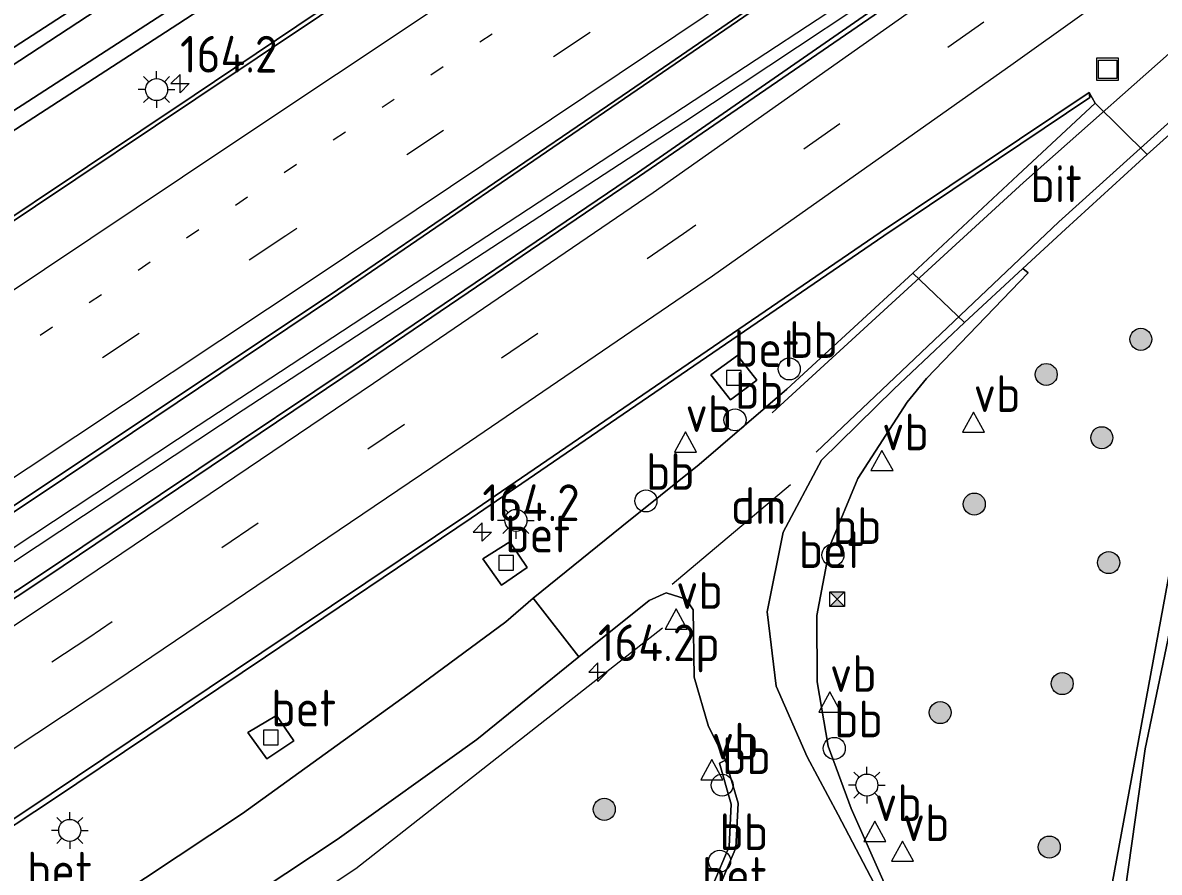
# Model space of a CAD drawing. Extents: x 253736 to 255979, y 477184 to 479215.
# Drawn here: x 255074.7 to 255152.1, y 478150.2 to 478208 of the extents above; entities that cross this region are included whole.
import ezdxf
from ezdxf.enums import TextEntityAlignment as Align

# ---------------------------------------------------------------- set-up
doc = ezdxf.new("R2010")
doc.units = 0
doc.linetypes.add('13strp', pattern=[4, 1, -3])
doc.linetypes.add('39strp', pattern=[12, 3, -9])
for name, color, linetype, lineweight in [('af-bs-rasterhekwerk', 8, 'hekwerk', 18), ('as-bs-kilometr', 8, 'Continuous', 18), ('bp-b5-bomenstruiken', 8, 'Continuous', 18), ('bp-b5-grasland', 8, 'Continuous', 18), ('bp-bs-boom', 8, 'Continuous', 18), ('gr-bs-geleiderail', 8, 'geleiderail', 18), ('gw-bs-insteekwatergang', 8, 'Continuous', 18), ('gw-bs-teenlijn', 8, 'Continuous', 18), ('mk-bs-13streep 0.45', 8, '13strp', 18), ('mk-bs-39streep 0.15', 8, '39strp', 18), ('mk-bs-haaientd', 8, 'haaitd', 18), ('mk-bs-streep 0.15', 8, 'Continuous', 18), ('og-b5-water', 8, 'Continuous', 18), ('og-bs-inrichtingselement', 8, 'Continuous', 18), ('og-bs-terreinafscheiding', 8, 'Continuous', 18), ('vh-b5-verh_soort', 8, 'Continuous', 18), ('vh-bs-band', 8, 'Continuous', 18), ('wh-bs-kolk', 8, 'Continuous', 18), ('wh-bs-waterlijn', 8, 'Continuous', 18), ('wm-bs-lichtmast', 8, 'Continuous', 18), ('wm-bs-overig', 8, 'Continuous', 18), ('wm-bs-verkeersbord', 8, 'Continuous', 18)]:
    doc.layers.add(name, color=color, linetype=linetype, lineweight=lineweight)
doc.styles.add('rtw_iso', font='isocp.shx')
doc.linetypes.add('geleiderail', pattern='A,2,-1,[175,RTW.shx,S=0.5,R=0,X=0,Y=0],-1', length=4)
doc.linetypes.add('haaitd', pattern='A,0,-0.25,[25,RTW.shx,S=0.1,R=180,X=0,Y=0],-0.75', length=1)
doc.linetypes.add('hekwerk', pattern='A,7,-1.5,[1,RTW.shx,S=0.75,R=0,X=0,Y=0],-1.5', length=10)

# ---------------------------------------------------------------- blocks, each defined once
blk = doc.blocks.new('verkeersbord')
for p, q in [((0, 0.75), (-0.75, -0.625)), ((0.75, -0.625), (0, 0.75)), ((-0.75, -0.625), (0.75, -0.625))]:
    blk.add_line(p, q)
blk = doc.blocks.new('dtbattr')
at = {"style": 'rtw_iso'}
blk.add_attdef('TAG', (0.591, 0.868), '', height=2.5, dxfattribs=at)
blk = doc.blocks.new('kolk')
blk.add_lwpolyline([(-0.5, -0.5), (0.5, -0.5), (0.5, 0.5), (-0.5, 0.5)], close=True)
blk = doc.blocks.new('camera')
h = blk.add_hatch(color=256)
h.paths.add_polyline_path([(0.5, 0.5), (-0.5, 0.5), (0, 0)])
h.paths.add_polyline_path([(0, 0), (-0.5, -0.5), (0.5, -0.5)])
for p, q in [((-0.5, 0.5), (0.5, -0.5)), ((0.5, 0.5), (-0.5, -0.5))]:
    blk.add_line(p, q)
blk.add_lwpolyline([(-0.5, 0.5), (0.5, 0.5), (0.5, -0.5), (-0.5, -0.5)], close=True)
blk = doc.blocks.new('dtb')
blk.add_circle((0, 0), 0.75)
blk = doc.blocks.new('put')
for p, q in [((0.75, 0.75), (-0.75, 0.75)), ((-0.75, 0.75), (-0.75, -0.75)), ((0.75, -0.75), (0.75, 0.75)), ((-0.75, -0.75), (0.75, -0.75))]:
    blk.add_line(p, q)
blk.add_lwpolyline([(-0.625, 0.625), (0.625, 0.625), (0.625, -0.625), (-0.625, -0.625)], close=True)
blk = doc.blocks.new('RW1 Buren totaal_ACAD_1_FMEBLOCK121')
at = {"layer": 'bp-b5-grasland'}
blk.add_polyline3d([(44.309, 31.683, 24.465), (54.65, 38.49, 24.444), (69.078, 48.182, 24.484), (83.071, 57.615, 24.526), (111.178, 76.844, 24.542), (125.204, 86.247, 24.566), (125.145, 86.6, 24.641), (125.562, 85.857, 24.596), (120.294, 80.967, 24.493), (113.146, 74.298, 24.438), (104.567, 66.409, 24.409), (98.612, 61.275, 24.394), (93.333, 57.054, 24.377), (87.307, 52.186, 24.369), (85.448, 50.572, 24.377), (78.767, 45.641, 24.329), (67.501, 37.519, 24.236), (45.444, 22.913, 24.236)], dxfattribs=at)
for points in [[(99.388, 67.375, 24.296), (100.738, 65.67, 24.308), (102.516, 67.01, 24.335), (101.22, 68.692, 24.335)], [(83.875, 54.862, 24.233), (85.144, 53.069, 24.218), (86.89, 54.269, 24.209), (85.7, 56.017, 24.218)], [(67.876, 43.038, 24.143), (69.167, 41.245, 24.134), (70.997, 42.48, 24.149), (69.832, 44.184, 24.134)]]:
    blk.add_polyline3d(points, close=True, dxfattribs=at)
blk = doc.blocks.new('RW1 Buren totaal_ACAD_1_FMEBLOCK130')
at = {"layer": 'bp-b5-grasland'}
blk.add_polyline3d([(60.593, 40.107, 24.766), (75.26, 119.716, 24.626), (107.959, 149.309, 26.648), (95.109, 137.297, 24.335), (92.422, 134.924, 24.377), (90.604, 133.376, 24.473), (87.45, 130.325, 24.557), (85.302, 127.523, 24.56), (82.439, 123.385, 24.626), (80.034, 119.576, 24.656), (77.594, 115.206, 24.71), (75.849, 110.835, 24.71), (74.195, 106.26, 24.722), (73.132, 102.93, 24.794), (69.707, 86.495, 24.803), (68.12, 75.212, 24.821)], dxfattribs=at)
blk = doc.blocks.new('RW1 Buren totaal_ACAD_1_FMEBLOCK153')
at = {"layer": 'bp-b5-grasland'}
for points in [[(100.103, 63.431, 24.918), (81.722, 50.637, 24.912), (61.115, 36.363, 24.872), (41.75, 23.255, 24.85), (20.732, 9.187, 24.823), (2.428, -2.944, 24.795), (-19.684, -17.607, 24.762)], [(-22.091, -13.747, 24.719), (0.318, 1.1, 24.749), (20.649, 14.602, 24.766), (40.339, 27.837, 24.82), (60.663, 41.703, 24.825), (79.855, 54.857, 24.864), (95.985, 66.195, 24.891), (107.296, 74.218, 24.848)]]:
    blk.add_polyline3d(points, dxfattribs=at)
blk = doc.blocks.new('RW1 Buren totaal_ACAD_1_FMEBLOCK163')
at = {"layer": 'bp-b5-grasland'}
for points in [[(52.995, 81.43, 24.859), (76.361, 54.548, 25.018), (87.31, 40.713, 24.796), (91.223, 35.732, 24.622), (93.543, 31.893, 24.448), (94.067, 29.597, 24.361), (94.1, 27.85, 24.358), (93.81, 26.139, 24.361), (93.008, 24.557, 24.352), (91.643, 22.981, 24.34), (84.01, 18.562, 24.229), (58.821, 2.196, 24.229), (27.152, -18.324, 24.103), (-4.604, -38.482, 24.016), (-32.999, -57.185, 24.019)], [(-24.481, -48.27, 22.15), (-1.172, -33.533, 22.15), (24.337, -17.001, 22.15), (51.337, 0.695, 22.153), (79.146, 19.119, 22.177), (88.65, 25.347, 22.177), (89.541, 26.09, 22.177), (90.348, 27.067, 22.174), (90.751, 28.099, 22.174), (90.712, 29.215, 22.174), (90.376, 30.105, 22.21), (89.705, 31.437, 22.222), (87.966, 33.957, 22.285), (71.451, 53.805, 22.309), (53.212, 75.212, 22.309)], [(45.679, 82.181, 22.306), (63.341, 61.712, 22.309), (84.424, 36.284, 22.36), (86.885, 33.446, 22.342), (88.132, 32.386, 22.339), (89.203, 30.941, 22.33), (89.692, 29.808, 22.324), (89.678, 28.448, 22.312), (89.144, 27.223, 22.303), (88.22, 26.168, 22.276), (84.503, 23.753, 22.264), (58.15, 6.21, 22.222), (33.953, -9.589, 22.213), (-8.372, -37.012, 22.207), (-21.538, -45.23, 22.18)]]:
    blk.add_polyline3d(points, dxfattribs=at)
blk = doc.blocks.new('RW1 Buren totaal_ACAD_1_FMEBLOCK164')
at = {"layer": 'bp-b5-grasland'}
for points in [[(96.833, 87.31, 24.838), (124.671, 55.377, 24.913), (129.33, 49.876, 24.919), (142.645, 32.168, 24.712), (143.1, 26.17, 24.424), (141.64, 23.462, 24.376), (85.986, -12.852, 24.238), (56.214, -32.125, 24.154), (33.755, -46.165, 24.163)], [(15.233, -57.233, 24.019), (43.628, -38.53, 24.016), (75.385, -18.372, 24.103), (107.054, 2.148, 24.229), (132.242, 18.514, 24.229), (139.875, 22.933, 24.34), (141.24, 24.509, 24.352), (142.042, 26.091, 24.361), (142.332, 27.802, 24.358), (142.299, 29.549, 24.361), (141.775, 31.845, 24.448), (139.455, 35.684, 24.622), (135.543, 40.665, 24.796), (124.593, 54.5, 25.018), (101.227, 81.382, 24.859)]]:
    blk.add_polyline3d(points, dxfattribs=at)
blk = doc.blocks.new('RW1 Buren totaal_ACAD_1_FMEBLOCK187')
at = {"layer": 'bp-b5-grasland'}
for points in [[(131.478, 24.864, 24.44), (108.061, 8.229, 24.481), (88.847, -4.729, 24.465), (59.498, -24.47, 24.431), (37.609, -39.083, 24.406), (19.077, -51.366, 24.37), (-5.291, -67.606, 24.315)], [(6.163, -52.954, 24.163), (28.622, -38.914, 24.154), (58.394, -19.641, 24.238), (114.048, 16.673, 24.376), (115.508, 19.381, 24.424), (115.053, 25.379, 24.712), (101.738, 43.087, 24.919), (97.079, 48.588, 24.913), (69.241, 80.521, 24.838)]]:
    blk.add_polyline3d(points, dxfattribs=at)
blk = doc.blocks.new('dtbattr-l')
at = {"style": 'rtw_iso'}
blk.add_attdef('TAG', (0, 0), '', height=2.5, dxfattribs=at)
blk = doc.blocks.new('boom')
blk.add_hatch(color=256).paths.add_polyline_path([(-0.75, 0, 1), (0.75, 0, 1)])
blk.add_circle((0, 0), 0.75)
blk = doc.blocks.new('lantaarnpaal')
for p, q in [((-0.884, 0.884), (-0.53, 0.53)), ((0, 0.75), (0, 1.25)), ((0.53, 0.53), (0.884, 0.884)), ((-0.75, 0), (-1.25, 0)), ((0.75, 0), (1.25, 0)), ((-0.53, -0.53), (-0.884, -0.884)), ((0, -0.75), (0, -1.25)), ((0.53, -0.53), (0.884, -0.884))]:
    blk.add_line(p, q)
blk.add_circle((0, 0), 0.75)
blk = doc.blocks.new('dtbattr-r')
at = {"style": 'rtw_iso'}
blk.add_attdef('TAG', text='', height=2.5, dxfattribs=at).set_placement((0, 0), align=Align.MIDDLE_CENTER)
blk = doc.blocks.new('RW1 Buren totaal_ACAD_1_FMEBLOCK893')
at = {"layer": 'vh-b5-verh_soort'}
blk.add_polyline3d([(96.486, 90.929, 24.484), (97.664, 93.706, 24.475), (97.822, 96.747, 24.476), (96.95, 99.678, 24.468), (95.794, 101.981, 24.486), (94.824, 105.323, 24.517), (94.762, 109.909, 24.498), (94.28, 110.632, 24.502), (92.913, 111.073, 24.486), (91.773, 110.553, 24.466), (86.981, 106.718, 24.454), (83.873, 110.714, 24.369), (89.899, 115.581, 24.377), (95.178, 119.803, 24.394), (101.133, 124.937, 24.409), (109.712, 132.826, 24.438), (113.223, 129.475, 24.503), (108.415, 124.927, 24.483), (103.507, 120.102, 24.473), (100.879, 115.188, 24.434), (99.807, 109.785, 24.41), (100.412, 104.719, 24.402), (102.525, 99.917, 24.373), (104.639, 95.959, 24.366), (107.318, 90.855, 24.361)], dxfattribs=at)
blk = doc.blocks.new('hecto')
for p, q in [((0, 0.625), (-0.625, 0)), ((0, -0.625), (0, 0.625)), ((-0.625, 0), (0.625, 0)), ((0.625, 0), (0, -0.625))]:
    blk.add_line(p, q)
blk = doc.blocks.new('Deel_d28hz')
at = {"layer": 'af-bs-rasterhekwerk'}
for points in [[(254950.206, 478125.858, 24.193), (254956.451, 478122.659, 24.178), (254980.403, 478139.231, 24.064), (255008.017, 478158.218, 24.022), (255033.018, 478174.641, 24.163), (255055.477, 478188.681, 24.154), (255085.249, 478207.954, 24.238), (255140.903, 478244.268, 24.376), (255142.363, 478246.976, 24.424), (255141.908, 478252.974, 24.712), (255128.593, 478270.682, 24.919), (255123.934, 478276.183, 24.913), (255096.096, 478308.116, 24.838), (255089.75, 478317.925, 24.895), (255086.247, 478318.953, 24.886), (255081.714, 478315.117, 24.511), (255078.569, 478314.619, 24.457), (255062.466, 478331.506, 24.367), (255058.675, 478336.024, 24.433), (255045.958, 478352.932, 24.436), (255029.876, 478374.598, 24.535), (255032.83, 478376.709, 24.613), (255023.719, 478388.803, 24.763)], [(255141.987, 478112.241, 24.766), (255156.654, 478191.85, 24.626), (255189.353, 478221.443, 26.648)], [(255118.226, 478166.834, 24.369), (255097.356, 478150.46, 24.267), (254987.221, 478077.356, 24.217), (254977.077, 478064.379, 24.253), (254973.673, 478058.132, 24.34), (254975.275, 478054.254, 24.32)]]:
    blk.add_polyline3d(points, dxfattribs=at)
at = {"layer": 'bp-b5-bomenstruiken'}
blk.add_polyline3d([(255149.514, 478147.346, 24.821), (255151.101, 478158.629, 24.803), (255154.526, 478175.064, 24.794)], dxfattribs=at)
at = {"layer": 'bp-b5-grasland'}
for points in [[(255156.654, 478191.85, 24.626), (255141.987, 478112.241, 24.766)], [(255133.414, 478149.297, 24.343), (255131.071, 478154.564, 24.347), (255129.527, 478158.814, 24.348), (255128.767, 478163.187, 24.321), (255128.746, 478167.699, 24.326), (255129.648, 478172.488, 24.359), (255131.545, 478177.022, 24.396), (255134.89, 478182.218, 24.436), (255136.208, 478183.839, 24.457), (255143.121, 478191.034, 24.466), (255142.76, 478191.312, 24.496), (255145.684, 478194.005, 24.49), (255151.24, 478199.083, 24.521), (255157.953, 478205.099, 24.557)], [(255082.175, 478143.252, 24.344), (255096.084, 478152.458, 24.356), (255105.602, 478159.278, 24.41), (255112.547, 478164.897, 24.454), (255117.339, 478168.732, 24.466), (255118.479, 478169.252, 24.486), (255119.846, 478168.811, 24.502), (255120.328, 478168.088, 24.498), (255120.39, 478163.502, 24.517), (255121.36, 478160.16, 24.486), (255122.516, 478157.857, 24.468), (255122.11, 478157.658, 24.606), (255122.92, 478154.866, 24.594), (255122.776, 478151.991, 24.566), (255121.664, 478149.343, 24.555)]]:
    blk.add_polyline3d(points, dxfattribs=at)
at = {"layer": 'gr-bs-geleiderail'}
for points in [[(254888.275, 478047.997, 25.234), (254935.328, 478079.297, 25.375), (254984.13, 478111.71, 25.456), (255036.715, 478146.672, 25.501), (255089.688, 478181.695, 25.57), (255099.031, 478187.796, 25.585), (255119.681, 478201.284, 25.603), (255139.001, 478214.098, 25.636), (255146.576, 478219.171, 25.639), (255168.412, 478234.722, 25.633), (255193.618, 478252.791, 25.636), (255196.659, 478255.099, 25.672), (255203.806, 478261.204, 25.642), (255211.552, 478267.917, 25.69), (255213.228, 478269.389, 25.696)], [(255189.73, 478254.275, 25.687), (255168.87, 478239.295, 25.606), (255166.928, 478237.872, 25.609), (255165.502, 478236.716, 25.624), (255163.462, 478234.975, 25.6), (255147.611, 478221.359, 25.606), (255145.153, 478219.373, 25.609), (255142.787, 478217.576, 25.6), (255140.043, 478215.661, 25.597), (255086.635, 478180.625, 25.567), (255065.494, 478166.654, 25.546), (255039.868, 478149.662, 25.474), (254994.323, 478119.448, 25.471), (254944.356, 478086.205, 25.42), (254887.84, 478048.598, 25.252)]]:
    blk.add_polyline3d(points, dxfattribs=at)
at = {"layer": 'gw-bs-insteekwatergang'}
blk.add_polyline3d([(254956.863, 478123.847, 24.004), (254964.726, 478129.223, 23.992), (254988.757, 478145.75, 23.998), (255014.496, 478163.573, 24.019), (255042.891, 478182.276, 24.016), (255074.648, 478202.434, 24.103), (255106.317, 478222.954, 24.229), (255131.505, 478239.32, 24.229), (255139.138, 478243.739, 24.34), (255140.503, 478245.315, 24.352), (255141.305, 478246.897, 24.361), (255141.595, 478248.608, 24.358), (255141.562, 478250.355, 24.361), (255141.038, 478252.651, 24.448), (255138.718, 478256.49, 24.622), (255134.806, 478261.471, 24.796), (255123.856, 478275.306, 25.018), (255100.49, 478302.188, 24.859)], dxfattribs=at)
at = {"layer": 'gw-bs-teenlijn'}
blk.add_polyline3d([(255139.553, 478071.109, 27.28), (255137.287, 478076.974, 25.664), (255137.899, 478081.744, 25.58), (255138.778, 478086.777, 25.427), (255139.804, 478094.715, 25.403), (255146.895, 478126.053, 25.283), (255149.514, 478147.346, 24.821), (255151.101, 478158.629, 24.803), (255154.526, 478175.064, 24.794), (255155.589, 478178.394, 24.722), (255157.243, 478182.969, 24.71), (255158.988, 478187.34, 24.71), (255161.428, 478191.71, 24.656), (255163.833, 478195.519, 24.626), (255166.696, 478199.657, 24.56), (255168.844, 478202.459, 24.557), (255171.998, 478205.51, 24.473), (255173.816, 478207.058, 24.377), (255176.503, 478209.431, 24.335), (255189.353, 478221.443, 26.648)], dxfattribs=at)
at = {"layer": 'mk-bs-13streep 0.45'}
blk.add_polyline3d([(255184.276, 478260.825, 24.803), (255159.55, 478243.248, 24.766), (255139.797, 478229.605, 24.77), (255123.253, 478218.399, 24.76), (255103.304, 478205.046, 24.716), (255083.362, 478191.75, 24.707), (255065.914, 478180.142, 24.674), (255049.248, 478169.093, 24.652), (255033.402, 478158.555, 24.629), (255013.39, 478145.301, 24.61), (254993.389, 478132.014, 24.595), (254976.767, 478120.942, 24.569), (254956.009, 478107.131, 24.548)], dxfattribs=at)
at = {"layer": 'mk-bs-39streep 0.15'}
for points in [[(255226.958, 478271.138, 25.019), (255223.306, 478268.451, 25.01), (255198.516, 478250.276, 24.912), (255177.9, 478235.288, 24.846), (255158.307, 478221.1, 24.864), (255140.11, 478208.093, 24.835), (255119.662, 478193.675, 24.805), (255100.661, 478180.703, 24.782), (255079.172, 478166.186, 24.753), (255060.93, 478154.106, 24.732), (255038.855, 478139.38, 24.689), (255018.695, 478126.038, 24.67), (254997.503, 478111.938, 24.651), (254977.306, 478098.547, 24.628), (254957.352, 478085.319, 24.61), (254935.845, 478071.061, 24.58), (254915.165, 478057.282, 24.532), (254894.834, 478043.753, 24.492), (254892.201, 478041.997, 24.488)], [(255186.689, 478258.106, 24.879), (255166.202, 478243.526, 24.804), (255150.144, 478232.271, 24.835), (255132.672, 478220.397, 24.81), (255113.308, 478207.386, 24.773), (255092.597, 478193.55, 24.74), (255073.1, 478180.586, 24.724), (255052.608, 478166.992, 24.688), (255030.329, 478152.206, 24.648), (255010.167, 478138.804, 24.644), (254990.085, 478125.445, 24.622), (254967.229, 478110.267, 24.594), (254948.36, 478097.705, 24.57), (254932.29, 478087.062, 24.539), (254909.632, 478071.999, 24.522), (254885.16, 478055.676, 24.49), (254883.58, 478054.626, 24.487)]]:
    blk.add_polyline3d(points, dxfattribs=at)
at = {"layer": 'mk-bs-haaientd'}
blk.add_polyline3d([(255126.958, 478176.592, 24.492), (255118.884, 478169.813, 24.522)], dxfattribs=at)
at = {"layer": 'mk-bs-streep 0.15'}
for points in [[(255224.761, 478273.828, 25.1), (255221.085, 478271.117, 25.087), (255196.306, 478252.972, 24.989), (255175.815, 478238.102, 24.917), (255156.271, 478223.899, 24.942), (255138.047, 478210.911, 24.927), (255117.592, 478196.483, 24.904), (255098.571, 478183.49, 24.884), (255077.161, 478169.041, 24.835), (255059.004, 478156.986, 24.809), (255036.874, 478142.255, 24.764), (255016.723, 478128.899, 24.752), (254995.537, 478114.784, 24.732), (254975.242, 478101.385, 24.711), (254955.33, 478088.115, 24.686), (254933.831, 478073.872, 24.654), (254913.196, 478060.129, 24.626), (254892.903, 478046.623, 24.578), (254890.251, 478044.853, 24.572)], [(254894.152, 478039.139, 24.409), (254896.752, 478040.874, 24.414), (254917.083, 478054.403, 24.454), (254937.76, 478068.18, 24.502), (254959.264, 478082.435, 24.532), (254979.218, 478095.663, 24.55), (254999.417, 478109.056, 24.573), (255020.608, 478123.155, 24.592), (255040.77, 478136.498, 24.611), (255062.845, 478151.225, 24.654), (255081.096, 478163.31, 24.675), (255102.605, 478177.841, 24.704), (255121.634, 478190.832, 24.727), (255142.113, 478205.272, 24.757), (255160.328, 478218.292, 24.786), (255179.932, 478232.488, 24.768), (255200.556, 478247.482, 24.834), (255225.354, 478265.662, 24.932), (255229.151, 478268.455, 24.941)], [(255125.711, 478181.506, 24.433), (255142.804, 478197.165, 24.512), (255154.911, 478207.891, 24.632), (255162.922, 478214.636, 24.646), (255171.146, 478221.385, 24.693), (255179.397, 478227.991, 24.672), (255200.049, 478244.329, 24.796), (255217.056, 478257.737, 24.889), (255229.746, 478267.727, 24.93)], [(255232.044, 478264.915, 24.846), (255219.186, 478254.869, 24.792), (255202.359, 478241.648, 24.685), (255181.91, 478225.375, 24.593), (255173.46, 478218.707, 24.602), (255165.198, 478212.014, 24.569), (255157.481, 478205.541, 24.583), (255145.213, 478194.498, 24.507), (255128.691, 478178.817, 24.471)], [(255181.901, 478263.502, 24.731), (255161.392, 478248.914, 24.659), (255137.295, 478232.204, 24.685), (255118.162, 478219.275, 24.651), (255088.634, 478199.613, 24.609), (255066.814, 478185.019, 24.586), (255048.343, 478172.804, 24.53), (255027.272, 478158.773, 24.508), (255026.146, 478158.013, 24.521), (255024.613, 478156.955, 24.509), (255006.705, 478144.105, 24.526), (254986.328, 478129.518, 24.54), (254965.243, 478114.337, 24.546), (254944.373, 478099.342, 24.541), (254943.141, 478098.456, 24.543), (254941.881, 478097.63, 24.528), (254924.43, 478086.06, 24.494), (254906.753, 478074.33, 24.461), (254884.873, 478059.746, 24.439), (254881.581, 478057.554, 24.435)], [(255188.981, 478255.523, 24.953), (255168.51, 478240.905, 24.882), (255152.228, 478229.527, 24.92), (255134.648, 478217.563, 24.892), (255115.293, 478204.564, 24.843), (255094.584, 478190.72, 24.812), (255075.051, 478177.742, 24.784), (255054.575, 478164.137, 24.762), (255032.322, 478149.38, 24.74), (255011.935, 478135.811, 24.718), (254992.199, 478122.706, 24.702), (254969.016, 478107.275, 24.672), (254950.459, 478094.956, 24.659), (254934.047, 478084.029, 24.636), (254911.501, 478069.102, 24.598), (254887.35, 478052.993, 24.567), (254885.524, 478051.778, 24.563)]]:
    blk.add_polyline3d(points, dxfattribs=at)
at = {"layer": 'og-b5-water'}
for points in [[(255025.958, 478175.528, 22.18), (255039.123, 478183.746, 22.207), (255081.449, 478211.169, 22.213), (255105.645, 478226.968, 22.222), (255131.999, 478244.511, 22.264), (255135.715, 478246.926, 22.276), (255136.64, 478247.981, 22.303), (255137.173, 478249.206, 22.312), (255137.188, 478250.566, 22.324), (255136.698, 478251.699, 22.33), (255135.627, 478253.144, 22.339), (255134.381, 478254.204, 22.342), (255131.919, 478257.042, 22.36), (255110.836, 478282.47, 22.309), (255093.175, 478302.939, 22.306)], [(255100.707, 478295.97, 22.309), (255118.947, 478274.563, 22.309), (255135.461, 478254.715, 22.285), (255137.2, 478252.195, 22.222), (255137.872, 478250.863, 22.21), (255138.208, 478249.973, 22.174), (255138.247, 478248.857, 22.174), (255137.844, 478247.825, 22.174), (255137.036, 478246.848, 22.177), (255136.145, 478246.105, 22.177), (255126.641, 478239.877, 22.177), (255098.833, 478221.453, 22.153), (255071.832, 478203.757, 22.15), (255046.323, 478187.225, 22.15), (255023.014, 478172.488, 22.15)]]:
    blk.add_polyline3d(points, dxfattribs=at)
at = {"layer": 'og-bs-terreinafscheiding'}
for points in [[(254889.358, 478046.162, 24.602), (254892.042, 478047.956, 24.607), (254912.269, 478061.408, 24.656), (254932.942, 478075.157, 24.677), (254954.429, 478089.346, 24.709), (254974.313, 478102.598, 24.731), (254994.672, 478116.16, 24.756), (255015.754, 478130.202, 24.787), (255035.967, 478143.593, 24.794), (255058.063, 478158.242, 24.83), (255076.327, 478170.33, 24.865), (255097.595, 478184.651, 24.907), (255116.682, 478197.617, 24.927), (255137.352, 478211.81, 24.951), (255155.684, 478224.707, 24.97), (255175.226, 478238.738, 24.925), (255195.852, 478253.624, 25.007), (255220.606, 478271.687, 25.094), (255224.296, 478274.397, 25.109)], [(255179.754, 478265.922, 24.628), (255176.749, 478263.819, 24.587), (255171.151, 478259.923, 24.586), (255171.034, 478260.052, 24.553), (255169.766, 478259.253, 24.567), (255169.301, 478259.276, 24.559), (255168.973, 478259.653, 24.543), (255160.466, 478253.672, 24.499), (255158.5, 478252.25, 24.529), (255135.031, 478235.586, 24.566), (255115.899, 478222.566, 24.547), (255086.462, 478202.865, 24.491), (255064.599, 478188.269, 24.459), (255046.065, 478175.926, 24.456), (255021.758, 478159.734, 24.382)], [(255234.059, 478262.448, 24.776), (255221.466, 478252.608, 24.738), (255204.379, 478239.002, 24.673), (255182.836, 478222.253, 24.507), (255178.215, 478218.552, 24.481), (255177.738, 478218.247, 24.484), (255177.305, 478218.034, 24.492), (255170.625, 478215.537, 24.566), (255165.56, 478211.509, 24.553), (255157.953, 478205.099, 24.557), (255151.24, 478199.083, 24.521), (255145.684, 478194.005, 24.49), (255142.76, 478191.312, 24.496), (255138.789, 478187.654, 24.503)], [(254879.214, 478061.021, 24.25), (254898.616, 478073.989, 24.261), (254917.306, 478086.309, 24.309), (254937.704, 478099.936, 24.334), (254941.153, 478102.3, 24.348), (254945.307, 478105.278, 24.362), (254948.885, 478107.822, 24.368), (254963.326, 478118.17, 24.373), (254984.048, 478133.094, 24.36), (255004.029, 478147.515, 24.327), (255016.004, 478156.123, 24.314), (255018.7, 478158.025, 24.32), (255021.564, 478159.989, 24.315), (255045.932, 478176.229, 24.37), (255064.464, 478188.512, 24.406), (255086.353, 478203.125, 24.431), (255115.702, 478222.866, 24.465), (255134.916, 478235.824, 24.481), (255158.333, 478252.459, 24.44), (255160.302, 478253.804, 24.431), (255168.778, 478259.84, 24.455), (255168.973, 478259.653, 24.543)], [(254886.42, 478050.466, 24.59), (254888.232, 478051.673, 24.594), (254912.346, 478067.758, 24.643), (254934.819, 478082.634, 24.681), (254951.381, 478093.619, 24.692), (254970.054, 478106.036, 24.705), (254993.057, 478121.37, 24.734), (255012.786, 478134.429, 24.751), (255033.225, 478148.007, 24.765), (255055.593, 478162.868, 24.802), (255075.882, 478176.384, 24.813), (255095.619, 478189.531, 24.856), (255115.98, 478203.423, 24.865), (255135.136, 478216.575, 24.909), (255152.583, 478228.786, 24.931), (255162.636, 478235.887, 24.902), (255168.982, 478240.369, 24.884), (255189.474, 478254.966, 24.955)], [(254889.166, 478046.442, 24.568), (254891.826, 478048.217, 24.572), (254912.081, 478061.699, 24.628), (254932.764, 478075.428, 24.648), (254954.252, 478089.656, 24.67), (254974.089, 478102.898, 24.689), (254994.458, 478116.408, 24.711), (255015.574, 478130.491, 24.744), (255035.742, 478143.87, 24.762), (255057.854, 478158.533, 24.795), (255076.158, 478170.664, 24.823), (255097.176, 478184.732, 24.85), (255116.541, 478197.84, 24.872), (255137.148, 478212.114, 24.912), (255155.529, 478224.908, 24.918), (255175.18, 478238.839, 24.877), (255195.784, 478253.674, 24.963), (255195.852, 478253.624, 25.007)], [(254886.555, 478050.268, 24.542), (254888.226, 478051.379, 24.546), (254912.516, 478067.476, 24.596), (254934.926, 478082.429, 24.6), (254951.479, 478093.342, 24.634), (254970.189, 478105.827, 24.665), (254993.227, 478121.127, 24.681), (255012.951, 478134.231, 24.698), (255033.335, 478147.73, 24.719), (255055.744, 478162.577, 24.749), (255076.075, 478176.079, 24.766), (255095.765, 478189.314, 24.82), (255116.089, 478203.18, 24.825), (255135.281, 478216.334, 24.864), (255151.411, 478227.672, 24.891), (255162.722, 478235.695, 24.848), (255162.636, 478235.887, 24.902)], [(255135.278, 478191.005, 24.438), (255142.426, 478197.674, 24.493), (255147.694, 478202.564, 24.596), (255147.277, 478203.306, 24.641), (255133.065, 478193.779, 24.617), (255105.129, 478174.662, 24.576), (255090.951, 478165.186, 24.56), (255076.622, 478155.576, 24.536), (255066.268, 478148.665, 24.526), (255037.729, 478129.77, 24.481), (255022.785, 478119.902, 24.472), (254998.452, 478103.676, 24.457), (254981.426, 478092.352, 24.412), (254959.42, 478077.69, 24.39), (254939.927, 478064.784, 24.361), (254915.918, 478048.858, 24.323), (254898.702, 478037.408, 24.305), (254896.392, 478035.859, 24.296)], [(254896.57, 478035.597, 24.24), (254898.799, 478037.09, 24.248), (254916.169, 478048.608, 24.254), (254940.115, 478064.52, 24.307), (254959.508, 478077.379, 24.313), (254981.62, 478092.108, 24.362), (254998.65, 478103.421, 24.367), (255022.972, 478119.572, 24.408), (255037.834, 478129.439, 24.401), (255066.441, 478148.39, 24.465), (255076.782, 478155.197, 24.444), (255091.21, 478164.889, 24.484), (255105.203, 478174.322, 24.526), (255133.31, 478193.551, 24.542), (255147.336, 478202.954, 24.566), (255147.277, 478203.306, 24.641)], [(255147.694, 478202.564, 24.596), (255151.24, 478199.083, 24.521)], [(255109.353, 478139.506, 24.555), (255118.498, 478145.566, 24.518), (255118.418, 478145.888, 24.601), (255119.848, 478147.054, 24.58), (255121.664, 478149.343, 24.555), (255122.776, 478151.991, 24.566), (255122.92, 478154.866, 24.594), (255122.11, 478157.658, 24.606), (255122.516, 478157.857, 24.468), (255121.36, 478160.16, 24.486), (255120.39, 478163.502, 24.517), (255120.328, 478168.088, 24.498), (255119.846, 478168.811, 24.502), (255118.479, 478169.252, 24.486), (255117.339, 478168.732, 24.466), (255112.547, 478164.897, 24.454), (255109.439, 478168.893, 24.369), (255115.465, 478173.76, 24.377), (255120.744, 478177.982, 24.394), (255126.699, 478183.116, 24.409), (255135.278, 478191.005, 24.438)], [(255142.76, 478191.312, 24.496), (255143.121, 478191.034, 24.466), (255136.208, 478183.839, 24.457), (255134.89, 478182.218, 24.436), (255131.545, 478177.022, 24.396), (255129.648, 478172.488, 24.359), (255128.746, 478167.699, 24.326), (255128.767, 478163.187, 24.321), (255129.527, 478158.814, 24.348), (255131.071, 478154.564, 24.347), (255133.414, 478149.297, 24.343), (255132.884, 478149.034, 24.361)], [(255135.278, 478191.005, 24.438), (255138.789, 478187.654, 24.503)], [(255138.789, 478187.654, 24.503), (255133.981, 478183.106, 24.483), (255129.073, 478178.281, 24.473), (255126.445, 478173.367, 24.434), (255125.373, 478167.964, 24.41), (255125.978, 478162.898, 24.402), (255128.091, 478158.096, 24.373), (255130.205, 478154.138, 24.366), (255132.884, 478149.034, 24.361)], [(255121.52, 478184.082, 24.296), (255122.87, 478182.377, 24.308), (255124.648, 478183.716, 24.335), (255123.352, 478185.399, 24.335), (255121.52, 478184.082, 24.296)], [(255107.832, 478172.724, 24.218), (255106.007, 478171.569, 24.233)], [(255106.007, 478171.569, 24.233), (255107.276, 478169.776, 24.218), (255109.022, 478170.975, 24.209), (255107.832, 478172.724, 24.218)], [(255109.439, 478168.893, 24.369), (255107.58, 478167.279, 24.377), (255100.899, 478162.348, 24.329), (255089.633, 478154.226, 24.236), (255067.576, 478139.62, 24.236), (255039.168, 478120.833, 24.227), (255017.819, 478106.698, 24.206), (255010.322, 478101.778, 24.189)], [(255020.778, 478102.624, 24.257), (255038.89, 478114.5, 24.257), (255055.271, 478125.265, 24.269), (255069.614, 478134.765, 24.299), (255082.175, 478143.252, 24.344), (255096.084, 478152.458, 24.356), (255105.602, 478159.278, 24.41), (255112.547, 478164.897, 24.454)], [(255090.008, 478159.745, 24.143), (255091.299, 478157.952, 24.134), (255093.129, 478159.187, 24.149), (255091.964, 478160.891, 24.134), (255090.008, 478159.745, 24.143)]]:
    blk.add_polyline3d(points, dxfattribs=at)
at = {"layer": 'vh-b5-verh_soort'}
for points in [[(255157.953, 478205.099, 24.557), (255151.24, 478199.083, 24.521), (255147.694, 478202.564, 24.596), (255147.277, 478203.306, 24.641), (255133.065, 478193.779, 24.617), (255105.129, 478174.662, 24.576), (255090.951, 478165.186, 24.56), (255076.622, 478155.576, 24.536), (255066.268, 478148.665, 24.526)], [(255035.967, 478143.593, 24.794), (255058.063, 478158.242, 24.83), (255076.327, 478170.33, 24.865), (255097.595, 478184.651, 24.907), (255116.682, 478197.617, 24.927), (255137.352, 478211.81, 24.951), (255155.684, 478224.707, 24.97)], [(255152.583, 478228.786, 24.931), (255135.136, 478216.575, 24.909), (255115.98, 478203.423, 24.865), (255095.619, 478189.531, 24.856), (255075.882, 478176.384, 24.813), (255055.593, 478162.868, 24.802), (255033.225, 478148.007, 24.765)], [(255021.758, 478159.734, 24.382), (255046.065, 478175.926, 24.456), (255064.599, 478188.269, 24.459), (255086.462, 478202.865, 24.491), (255115.899, 478222.566, 24.547), (255135.031, 478235.586, 24.566), (255158.5, 478252.25, 24.529)], [(255021.564, 478159.989, 24.315), (255045.932, 478176.229, 24.37), (255064.464, 478188.512, 24.406), (255086.353, 478203.125, 24.431), (255115.702, 478222.866, 24.465), (255134.916, 478235.824, 24.481), (255158.333, 478252.459, 24.44), (255160.302, 478253.804, 24.431), (255168.778, 478259.84, 24.455), (255168.973, 478259.653, 24.543), (255160.466, 478253.672, 24.499), (255158.5, 478252.25, 24.529), (255135.031, 478235.586, 24.566), (255115.899, 478222.566, 24.547), (255086.462, 478202.865, 24.491), (255064.599, 478188.269, 24.459), (255046.065, 478175.926, 24.456), (255021.758, 478159.734, 24.382)], [(255015.574, 478130.491, 24.744), (255035.742, 478143.87, 24.762), (255057.854, 478158.533, 24.795), (255076.158, 478170.664, 24.823), (255097.176, 478184.732, 24.85), (255116.541, 478197.84, 24.872), (255137.148, 478212.114, 24.912), (255155.529, 478224.908, 24.918), (255175.18, 478238.839, 24.877), (255195.784, 478253.674, 24.963), (255195.852, 478253.624, 25.007), (255175.226, 478238.738, 24.925), (255155.684, 478224.707, 24.97), (255137.352, 478211.81, 24.951), (255116.682, 478197.617, 24.927), (255097.595, 478184.651, 24.907), (255076.327, 478170.33, 24.865), (255058.063, 478158.242, 24.83), (255035.967, 478143.593, 24.794), (255015.754, 478130.202, 24.787)], [(255033.225, 478148.007, 24.765), (255055.593, 478162.868, 24.802), (255075.882, 478176.384, 24.813), (255095.619, 478189.531, 24.856), (255115.98, 478203.423, 24.865), (255135.136, 478216.575, 24.909), (255152.583, 478228.786, 24.931), (255162.636, 478235.887, 24.902), (255162.722, 478235.695, 24.848), (255151.411, 478227.672, 24.891), (255135.281, 478216.334, 24.864), (255116.089, 478203.18, 24.825), (255095.765, 478189.314, 24.82), (255076.075, 478176.079, 24.766), (255055.744, 478162.577, 24.749), (255033.335, 478147.73, 24.719)], [(255022.785, 478119.902, 24.472), (255037.729, 478129.77, 24.481), (255066.268, 478148.665, 24.526), (255076.622, 478155.576, 24.536), (255090.951, 478165.186, 24.56), (255105.129, 478174.662, 24.576), (255133.065, 478193.779, 24.617), (255147.277, 478203.306, 24.641), (255147.336, 478202.954, 24.566), (255133.31, 478193.551, 24.542), (255105.203, 478174.322, 24.526), (255091.21, 478164.889, 24.484), (255076.782, 478155.197, 24.444), (255066.441, 478148.39, 24.465), (255037.834, 478129.439, 24.401), (255022.972, 478119.572, 24.408)]]:
    blk.add_polyline3d(points, dxfattribs=at)
for points in [[(255151.24, 478199.083, 24.521), (255145.684, 478194.005, 24.49), (255142.76, 478191.312, 24.496), (255138.789, 478187.654, 24.503), (255135.278, 478191.005, 24.438), (255142.426, 478197.674, 24.493), (255147.694, 478202.564, 24.596)], [(255132.884, 478149.034, 24.361), (255130.205, 478154.138, 24.366), (255128.091, 478158.096, 24.373), (255125.978, 478162.898, 24.402), (255125.373, 478167.964, 24.41), (255126.445, 478173.367, 24.434), (255129.073, 478178.281, 24.473), (255133.981, 478183.106, 24.483), (255138.789, 478187.654, 24.503), (255142.76, 478191.312, 24.496), (255143.121, 478191.034, 24.466), (255136.208, 478183.839, 24.457), (255134.89, 478182.218, 24.436), (255131.545, 478177.022, 24.396), (255129.648, 478172.488, 24.359), (255128.746, 478167.699, 24.326), (255128.767, 478163.187, 24.321), (255129.527, 478158.814, 24.348), (255131.071, 478154.564, 24.347), (255133.414, 478149.297, 24.343)], [(255121.52, 478184.082, 24.296), (255123.352, 478185.399, 24.335), (255124.648, 478183.716, 24.335), (255122.87, 478182.377, 24.308)], [(255106.007, 478171.569, 24.233), (255107.832, 478172.724, 24.218), (255109.022, 478170.975, 24.209), (255107.276, 478169.776, 24.218)], [(255112.547, 478164.897, 24.454), (255105.602, 478159.278, 24.41), (255096.084, 478152.458, 24.356), (255082.175, 478143.252, 24.344), (255069.614, 478134.765, 24.299), (255055.271, 478125.265, 24.269), (255038.89, 478114.5, 24.257), (255020.778, 478102.624, 24.257), (255013.094, 478097.653, 24.288), (255010.322, 478101.778, 24.189), (255017.819, 478106.698, 24.206), (255039.168, 478120.833, 24.227), (255067.576, 478139.62, 24.236), (255089.633, 478154.226, 24.236), (255100.899, 478162.348, 24.329), (255107.58, 478167.279, 24.377), (255109.439, 478168.893, 24.369)], [(255090.008, 478159.745, 24.143), (255091.964, 478160.891, 24.134), (255093.129, 478159.187, 24.149), (255091.299, 478157.952, 24.134)], [(255118.635, 478145.419, 24.494), (255118.498, 478145.566, 24.518), (255118.418, 478145.888, 24.601), (255119.848, 478147.054, 24.58), (255121.664, 478149.343, 24.555), (255122.776, 478151.991, 24.566), (255122.92, 478154.866, 24.594), (255122.11, 478157.658, 24.606), (255122.516, 478157.857, 24.468), (255123.388, 478154.926, 24.476), (255123.23, 478151.885, 24.475), (255122.052, 478149.108, 24.484), (255120.144, 478146.702, 24.511)]]:
    blk.add_polyline3d(points, close=True, dxfattribs=at)
at = {"layer": 'vh-bs-band'}
blk.add_polyline3d([(255118.635, 478145.419, 24.494), (255120.144, 478146.702, 24.511), (255122.052, 478149.108, 24.484), (255123.23, 478151.885, 24.475), (255123.388, 478154.926, 24.476), (255122.516, 478157.857, 24.468)], dxfattribs=at)
at = {"layer": 'wh-bs-waterlijn'}
for points in [[(255023.014, 478172.488, 22.15), (255046.323, 478187.225, 22.15), (255071.832, 478203.757, 22.15), (255098.833, 478221.453, 22.153), (255126.641, 478239.877, 22.177), (255136.145, 478246.105, 22.177), (255137.036, 478246.848, 22.177), (255137.844, 478247.825, 22.174), (255138.247, 478248.857, 22.174), (255138.208, 478249.973, 22.174), (255137.872, 478250.863, 22.21), (255137.2, 478252.195, 22.222), (255135.461, 478254.715, 22.285), (255118.947, 478274.563, 22.309), (255100.707, 478295.97, 22.309)], [(255093.175, 478302.939, 22.306), (255110.836, 478282.47, 22.309), (255131.919, 478257.042, 22.36), (255134.381, 478254.204, 22.342), (255135.627, 478253.144, 22.339), (255136.698, 478251.699, 22.33), (255137.188, 478250.566, 22.324), (255137.173, 478249.206, 22.312), (255136.64, 478247.981, 22.303), (255135.715, 478246.926, 22.276), (255131.999, 478244.511, 22.264), (255105.645, 478226.968, 22.222), (255081.449, 478211.169, 22.213), (255039.123, 478183.746, 22.207), (255025.958, 478175.528, 22.18), (254992.235, 478152.622, 22.162), (254957.068, 478128.244, 22.162)]]:
    blk.add_polyline3d(points, dxfattribs=at)
at = {"layer": 'as-bs-kilometr'}
ref = blk.add_blockref('dtbattr', (255085.39, 478203.908, 24.315), dxfattribs=at)
ref.add_attrib('TAG', '164.2', dxfattribs={"layer": '0', "height": 2.5, "style": 'rtw_iso'}).set_placement((255085.39, 478203.908, 24.315), align=Align.BOTTOM_LEFT)
for p in [(255085.39, 478203.908, 24.315), (255105.967, 478173.382, 24.409), (255113.835, 478163.85, 24.352)]:
    blk.add_blockref('hecto', p, dxfattribs=at)
ref = blk.add_blockref('dtbattr', (255105.967, 478173.382, 24.409), dxfattribs=at)
ref.add_attrib('TAG', '164.2', dxfattribs={"layer": '0', "height": 2.5, "style": 'rtw_iso'}).set_placement((255105.967, 478173.382, 24.409), align=Align.BOTTOM_LEFT)
ref = blk.add_blockref('dtbattr', (255113.835, 478163.85, 24.352), dxfattribs=at)
ref.add_attrib('TAG', '164.2p', dxfattribs={"layer": '0', "height": 2.5, "style": 'rtw_iso'}).set_placement((255113.835, 478163.85, 24.352), align=Align.BOTTOM_LEFT)
at = {"layer": 'bp-b5-grasland'}
for name, p in [('RW1 Buren totaal_ACAD_1_FMEBLOCK187', (255026.855, 478227.595)), ('RW1 Buren totaal_ACAD_1_FMEBLOCK164', (254999.263, 478220.806)), ('RW1 Buren totaal_ACAD_1_FMEBLOCK163', (255047.4955, 478220.758)), ('RW1 Buren totaal_ACAD_1_FMEBLOCK153', (255055.4255, 478161.477)), ('RW1 Buren totaal_ACAD_1_FMEBLOCK130', (255081.3935, 478072.134)), ('RW1 Buren totaal_ACAD_1_FMEBLOCK121', (255022.132, 478116.7065))]:
    blk.add_blockref(name, p, dxfattribs=at)
at = {"layer": 'bp-bs-boom'}
for p in [(255150.803, 478186.502, 24.313), (255144.36, 478184.11, 24.271), (255148.147, 478179.802, 24.371), (255139.463, 478175.286, 24.269), (255148.613, 478171.309, 24.398), (255145.449, 478163.072, 24.421), (255137.142, 478161.102, 24.338), (255114.271, 478154.514, 24.259), (255144.568, 478151.943, 24.508)]:
    blk.add_blockref('boom', p, dxfattribs=at)
at = {"layer": 'mk-bs-haaientd'}
ref = blk.add_blockref('dtbattr-l', (255122.900714, 478173.185467, 24.507075), dxfattribs=at)
ref.add_attrib('TAG', 'dm', dxfattribs={"layer": '0', "height": 2.5, "style": 'rtw_iso'}).set_placement((255122.900714, 478173.185467, 24.507075), align=Align.BOTTOM_LEFT)
at = {"layer": 'og-bs-inrichtingselement'}
for name, p in [('put', (255148.536, 478204.879, 24.661)), ('camera', (255130.136, 478168.828, 24.293))]:
    blk.add_blockref(name, p, dxfattribs=at)
at = {"layer": 'vh-b5-verh_soort'}
ref = blk.add_blockref('dtbattr-r', (255143.28125, 478195.09375, 24.50725), dxfattribs=at)
ref.add_attrib('TAG', 'bit', dxfattribs={"layer": '0', "height": 2.5, "style": 'rtw_iso'}).set_placement((255143.28125, 478195.09375, 24.50725), align=Align.BOTTOM_LEFT)
blk.add_blockref('RW1 Buren totaal_ACAD_1_FMEBLOCK893', (255025.566, 478058.179), dxfattribs=at)
ref = blk.add_blockref('dtbattr-r', (255123.09375, 478183.875, 24.314), dxfattribs=at)
ref.add_attrib('TAG', 'bet', dxfattribs={"layer": '0', "height": 2.5, "style": 'rtw_iso'}).set_placement((255123.09375, 478183.875, 24.314), align=Align.BOTTOM_LEFT)
ref = blk.add_blockref('dtbattr-r', (255107.53125, 478171.25, 24.2222), dxfattribs=at)
ref.add_attrib('TAG', 'bet', dxfattribs={"layer": '0', "height": 2.5, "style": 'rtw_iso'}).set_placement((255107.53125, 478171.25, 24.2222), align=Align.BOTTOM_LEFT)
ref = blk.add_blockref('dtbattr-r', (255127.515625, 478170.1875, 24.402905), dxfattribs=at)
ref.add_attrib('TAG', 'bet', dxfattribs={"layer": '0', "height": 2.5, "style": 'rtw_iso'}).set_placement((255127.515625, 478170.1875, 24.402905), align=Align.BOTTOM_LEFT)
ref = blk.add_blockref('dtbattr-r', (255091.601562, 478159.40625, 24.1406), dxfattribs=at)
ref.add_attrib('TAG', 'bet', dxfattribs={"layer": '0', "height": 2.5, "style": 'rtw_iso'}).set_placement((255091.601562, 478159.40625, 24.1406), align=Align.BOTTOM_LEFT)
ref = blk.add_blockref('dtbattr-r', (255074.96875, 478148.375, 24.1316), dxfattribs=at)
ref.add_attrib('TAG', 'bet', dxfattribs={"layer": '0', "height": 2.5, "style": 'rtw_iso'}).set_placement((255074.96875, 478148.375, 24.1316), align=Align.BOTTOM_LEFT)
ref = blk.add_blockref('dtbattr-r', (255120.90625, 478148.015625, 24.530143), dxfattribs=at)
ref.add_attrib('TAG', 'bet', dxfattribs={"layer": '0', "height": 2.5, "style": 'rtw_iso'}).set_placement((255120.90625, 478148.015625, 24.530143), align=Align.BOTTOM_LEFT)
at = {"layer": 'wh-bs-kolk'}
for p in [(255123.09, 478183.88, 24.242), (255107.594, 478171.296, 24.188), (255091.565, 478159.4, 24.11)]:
    blk.add_blockref('kolk', p, dxfattribs=at)
at = {"layer": 'wm-bs-lichtmast'}
for p in [(255083.794, 478203.497, 24.309), (255108.259, 478174.177, 24.396), (255132.151, 478156.164, 24.23), (255077.881, 478153.08, 24.286)]:
    blk.add_blockref('lantaarnpaal', p, dxfattribs=at)
at = {"layer": 'wm-bs-overig'}
ref = blk.add_blockref('dtbattr', (255126.864, 478184.485, 24.41), dxfattribs=at)
ref.add_attrib('TAG', 'bb', dxfattribs={"layer": '0', "height": 2.5, "style": 'rtw_iso'}).set_placement((255126.864, 478184.485, 24.41), align=Align.BOTTOM_LEFT)
for p in [(255126.864, 478184.485, 24.41), (255123.173, 478181.021, 24.422), (255117.112, 478175.503, 24.387), (255129.839, 478171.821, 24.354), (255129.931, 478158.661, 24.37), (255122.298, 478156.161, 24.577), (255122.124, 478150.985, 24.544)]:
    blk.add_blockref('dtb', p, dxfattribs=at)
ref = blk.add_blockref('dtbattr', (255123.173, 478181.021, 24.422), dxfattribs=at)
ref.add_attrib('TAG', 'bb', dxfattribs={"layer": '0', "height": 2.5, "style": 'rtw_iso'}).set_placement((255123.173, 478181.021, 24.422), align=Align.BOTTOM_LEFT)
ref = blk.add_blockref('dtbattr', (255117.112, 478175.503, 24.387), dxfattribs=at)
ref.add_attrib('TAG', 'bb', dxfattribs={"layer": '0', "height": 2.5, "style": 'rtw_iso'}).set_placement((255117.112, 478175.503, 24.387), align=Align.BOTTOM_LEFT)
ref = blk.add_blockref('dtbattr', (255129.839, 478171.821, 24.354), dxfattribs=at)
ref.add_attrib('TAG', 'bb', dxfattribs={"layer": '0', "height": 2.5, "style": 'rtw_iso'}).set_placement((255129.839, 478171.821, 24.354), align=Align.BOTTOM_LEFT)
ref = blk.add_blockref('dtbattr', (255129.931, 478158.661, 24.37), dxfattribs=at)
ref.add_attrib('TAG', 'bb', dxfattribs={"layer": '0', "height": 2.5, "style": 'rtw_iso'}).set_placement((255129.931, 478158.661, 24.37), align=Align.BOTTOM_LEFT)
ref = blk.add_blockref('dtbattr', (255122.298, 478156.161, 24.577), dxfattribs=at)
ref.add_attrib('TAG', 'bb', dxfattribs={"layer": '0', "height": 2.5, "style": 'rtw_iso'}).set_placement((255122.298, 478156.161, 24.577), align=Align.BOTTOM_LEFT)
ref = blk.add_blockref('dtbattr', (255122.124, 478150.985, 24.544), dxfattribs=at)
ref.add_attrib('TAG', 'bb', dxfattribs={"layer": '0', "height": 2.5, "style": 'rtw_iso'}).set_placement((255122.124, 478150.985, 24.544), align=Align.BOTTOM_LEFT)
at = {"layer": 'wm-bs-verkeersbord'}
ref = blk.add_blockref('dtbattr', (255139.416, 478180.804, 24.322), dxfattribs=at)
ref.add_attrib('TAG', 'vb', dxfattribs={"layer": '0', "height": 2.5, "style": 'rtw_iso'}).set_placement((255139.416, 478180.804, 24.322), align=Align.BOTTOM_LEFT)
ref = blk.add_blockref('dtbattr', (255119.796, 478179.446, 24.399), dxfattribs=at)
ref.add_attrib('TAG', 'vb', dxfattribs={"layer": '0', "height": 2.5, "style": 'rtw_iso'}).set_placement((255119.796, 478179.446, 24.399), align=Align.BOTTOM_LEFT)
ref = blk.add_blockref('dtbattr', (255133.18, 478178.193, 24.39), dxfattribs=at)
ref.add_attrib('TAG', 'vb', dxfattribs={"layer": '0', "height": 2.5, "style": 'rtw_iso'}).set_placement((255133.18, 478178.193, 24.39), align=Align.BOTTOM_LEFT)
for p in [(255139.416, 478180.804, 24.322), (255119.796, 478179.446, 24.399), (255133.18, 478178.193, 24.39), (255119.157, 478167.404, 24.46), (255129.627, 478161.755, 24.35), (255121.592, 478157.151, 24.46), (255132.698, 478152.959, 24.286), (255134.586, 478151.602, 24.278)]:
    blk.add_blockref('verkeersbord', p, dxfattribs=at)
ref = blk.add_blockref('dtbattr', (255119.157, 478167.404, 24.46), dxfattribs=at)
ref.add_attrib('TAG', 'vb', dxfattribs={"layer": '0', "height": 2.5, "style": 'rtw_iso'}).set_placement((255119.157, 478167.404, 24.46), align=Align.BOTTOM_LEFT)
ref = blk.add_blockref('dtbattr', (255129.627, 478161.755, 24.35), dxfattribs=at)
ref.add_attrib('TAG', 'vb', dxfattribs={"layer": '0', "height": 2.5, "style": 'rtw_iso'}).set_placement((255129.627, 478161.755, 24.35), align=Align.BOTTOM_LEFT)
ref = blk.add_blockref('dtbattr', (255121.592, 478157.151, 24.46), dxfattribs=at)
ref.add_attrib('TAG', 'vb', dxfattribs={"layer": '0', "height": 2.5, "style": 'rtw_iso'}).set_placement((255121.592, 478157.151, 24.46), align=Align.BOTTOM_LEFT)
ref = blk.add_blockref('dtbattr', (255132.698, 478152.959, 24.286), dxfattribs=at)
ref.add_attrib('TAG', 'vb', dxfattribs={"layer": '0', "height": 2.5, "style": 'rtw_iso'}).set_placement((255132.698, 478152.959, 24.286), align=Align.BOTTOM_LEFT)
ref = blk.add_blockref('dtbattr', (255134.586, 478151.602, 24.278), dxfattribs=at)
ref.add_attrib('TAG', 'vb', dxfattribs={"layer": '0', "height": 2.5, "style": 'rtw_iso'}).set_placement((255134.586, 478151.602, 24.278), align=Align.BOTTOM_LEFT)

msp = doc.modelspace()

# ---------------------------------------------------------------- block references
at = {"linetype": 'ByBlock'}
msp.add_blockref('Deel_d28hz', (0, 0), dxfattribs=at)
msp.add_blockref('Deel_d28hz', (0, 0), dxfattribs=at)

doc.saveas('drawing.dxf')
